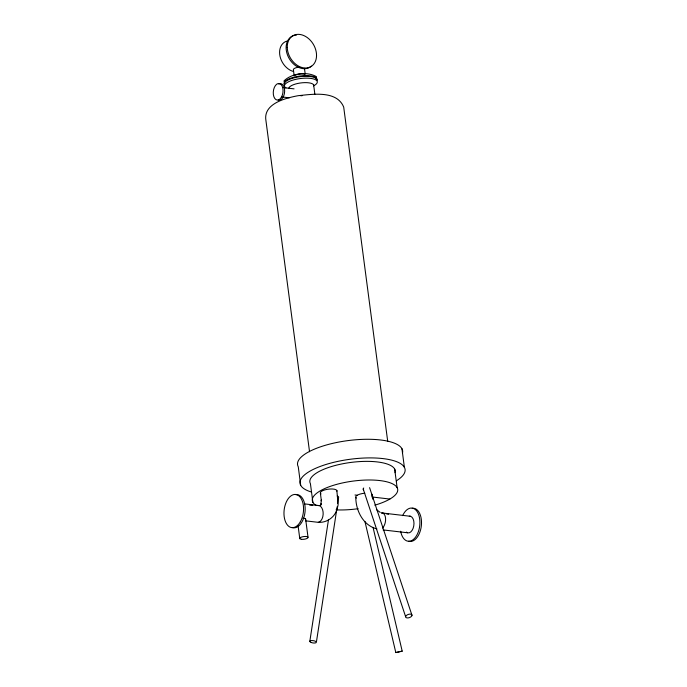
<?xml version="1.0" encoding="UTF-8"?>
<svg xmlns="http://www.w3.org/2000/svg" width="687" height="687" viewBox="0 0 687 687"><rect width="100%" height="100%" fill="white"/><g stroke="black" fill="none" stroke-linecap="round" stroke-linejoin="round"><path stroke-width="1.03" d="M309.837 641.246L328.523 519.432M316.492 641.503L337.162 506.774M337.652 503.588L338.631 497.225A3.315 1.151 8.7 0 0 337.257 495.988M336.888 510.029L338.124 504.79L336.853 490.466M336.372 511.171C333.435 518.178 325.913 522.944 318.296 522.292M316.192 78.868L316.501 76.721C307.072 71.182 291.692 73.26 283.946 80.946L284.736 82.947M320.305 505.288L321.542 504.215L320.477 505.151L321.37 503.605L320.846 504.756L321.284 499.99L321.379 500.78L320.4 493.326M364.934 521.459L395.806 652.556L402.196 651.139L373.032 527.324M402.196 651.139L395.806 652.556M309.674 505.143L312.765 505.28M315.865 505.409L317.926 505.503A8.424 5.049 -87.6 0 1 323.148 514.323A8.424 5.049 -87.6 0 1 316.982 522.18L305.432 520.832M282.958 87.558L294.062 88.855M282.254 96.987L289.321 97.812M354.999 494.983L357.206 495.241M371.882 496.959L389.847 499.054M304.341 503.872L319.24 505.615M382.642 513.034L410.56 516.298M383.088 529.917L407.528 532.777M384.462 513.498L381.422 512.931A8.424 4.689 -79.2 0 1 385.579 518.402A8.424 4.689 -79.2 0 1 382.565 528.063M386.498 513.876L388.524 514.245M376.931 528.913C363.2 525.521 355.875 510.784 355.789 497.465M380.229 512.39L376.828 509.909M369.589 487.65L411.994 615.354A3.315 1.692 -18.4 0 1 407.09 617.922A3.315 1.692 -18.4 0 1 407.357 614.813A3.315 1.692 -18.4 0 1 411.994 615.354M363.225 488.998L405.631 616.703M401.938 448.714L404.385 467.349M394.664 469.032L397.12 487.658M387.717 441.415L343.706 107.12C336.845 90.177 312.508 94.274 298.192 95.682C285.792 98.001 262.923 103.625 265.946 120.629L309.536 451.737M372.251 494.606L372.861 499.269M313.633 84.87L314.861 94.213M304.453 68.331L305.191 73.921M294.182 75.785L293.418 69.928A5.625 1.829 -7.5 0 1 299.438 67.077M312.877 502.3L310.421 483.665A43.058 14.015 -7.5 0 1 350.937 462.428A43.058 14.015 -7.5 0 1 395.085 472.673M305.621 519.003L308.016 537.2M300.7 485.357L298.252 466.731A52.993 17.252 -7.5 0 1 348.12 440.582A52.993 17.252 -7.5 0 1 402.453 453.188M298.055 525.486L299.781 538.625M311.4 66.115A17.888 13.362 59.7 0 1 288.282 56.832A17.888 13.362 59.7 0 1 296.569 35.02M295.264 75.278A5.625 1.829 -7.5 0 1 304.882 74.445M284.349 84.209A16.557 5.393 -7.5 0 1 299.927 76.042A16.557 5.393 -7.5 0 1 316.913 79.984M293.426 71.482A16.557 12.375 59.7 0 1 280.013 56.248A16.557 12.375 59.7 0 1 286.908 41.091M278.733 84.115A8.347 4.835 -83.3 0 1 284.658 91.268A8.347 4.835 -83.3 0 1 278.261 100.113M409.289 516.186A8.416 4.878 -83.3 0 1 413.746 526.036A8.416 4.878 -83.3 0 1 406.361 532.107M285.947 87.927A16.557 5.393 -7.5 0 1 302.409 78.318A16.557 5.393 -7.5 0 1 314.285 85.48M316.166 505.434A43.058 14.015 -7.5 0 1 336.501 484.421A43.058 14.015 -7.5 0 1 393.187 484.155A43.058 14.015 -7.5 0 1 374.819 505.168M358.133 508.698A43.058 14.015 -7.5 0 1 336.046 509.866M288.823 88.091A12.615 4.105 -7.5 0 1 302.452 82.758A12.615 4.105 -7.5 0 1 313.753 85.935M300.854 95.819A12.615 4.105 -7.5 0 1 302.478 95.57M284.435 84.862A16.557 5.393 -7.5 0 1 300.013 76.695A16.557 5.393 -7.5 0 1 316.999 80.628M310.988 491.883A52.993 17.252 -7.5 0 1 315.994 468.148A52.993 17.252 -7.5 0 1 386.154 459.028A52.993 17.252 -7.5 0 1 396.408 480.788M302.958 518.256A4.208 1.365 -7.5 0 1 305.414 519.741M363.569 489.805A3.315 1.692 -18.4 0 1 363.724 488.01M412.209 508.286A16.694 9.67 -83.3 0 1 421.363 525.667A16.694 9.67 -83.3 0 1 408.713 541.193M402.642 515.654A16.694 9.67 -83.3 0 1 417.799 512.725A16.694 9.67 -83.3 0 1 414.579 538.333A16.694 9.67 -83.3 0 1 400.684 531.257M371.607 493.996A8.416 2.739 -7.5 0 1 371.847 496.074M356.433 498.075A8.416 2.739 -7.5 0 1 364.797 493.197M321.035 493.936A8.416 2.739 -7.5 0 1 327.227 489.342A8.416 2.739 -7.5 0 1 336.939 491.171M295.865 494.674A16.694 9.67 -83.3 0 1 305.011 512.055A16.694 9.67 -83.3 0 1 292.361 527.582M287.26 47.446A17.888 13.362 59.7 0 0 309.571 67.292A17.888 13.362 59.7 0 0 308.858 38.833A17.888 13.362 59.7 0 0 287.26 47.446M281.447 97.133A8.347 4.835 -83.3 0 0 279.661 83.582A8.347 4.835 -83.3 0 0 273.366 94.548A8.347 4.835 -83.3 0 0 281.447 97.133M311.202 642.491A3.315 1.151 8.7 0 0 316.363 642.345A3.315 1.151 8.7 0 0 311.735 640.55A3.315 1.151 8.7 0 0 311.202 642.491M301.481 539.321A4.208 1.365 -7.5 0 0 308.059 537.552A4.208 1.365 -7.5 0 0 302.16 536.865A4.208 1.365 -7.5 0 0 301.481 539.321M300.339 521.802A16.694 9.67 -83.3 0 0 296.775 494.7A16.694 9.67 -83.3 0 0 284.178 516.641A16.694 9.67 -83.3 0 0 300.339 521.802"/></g></svg>
